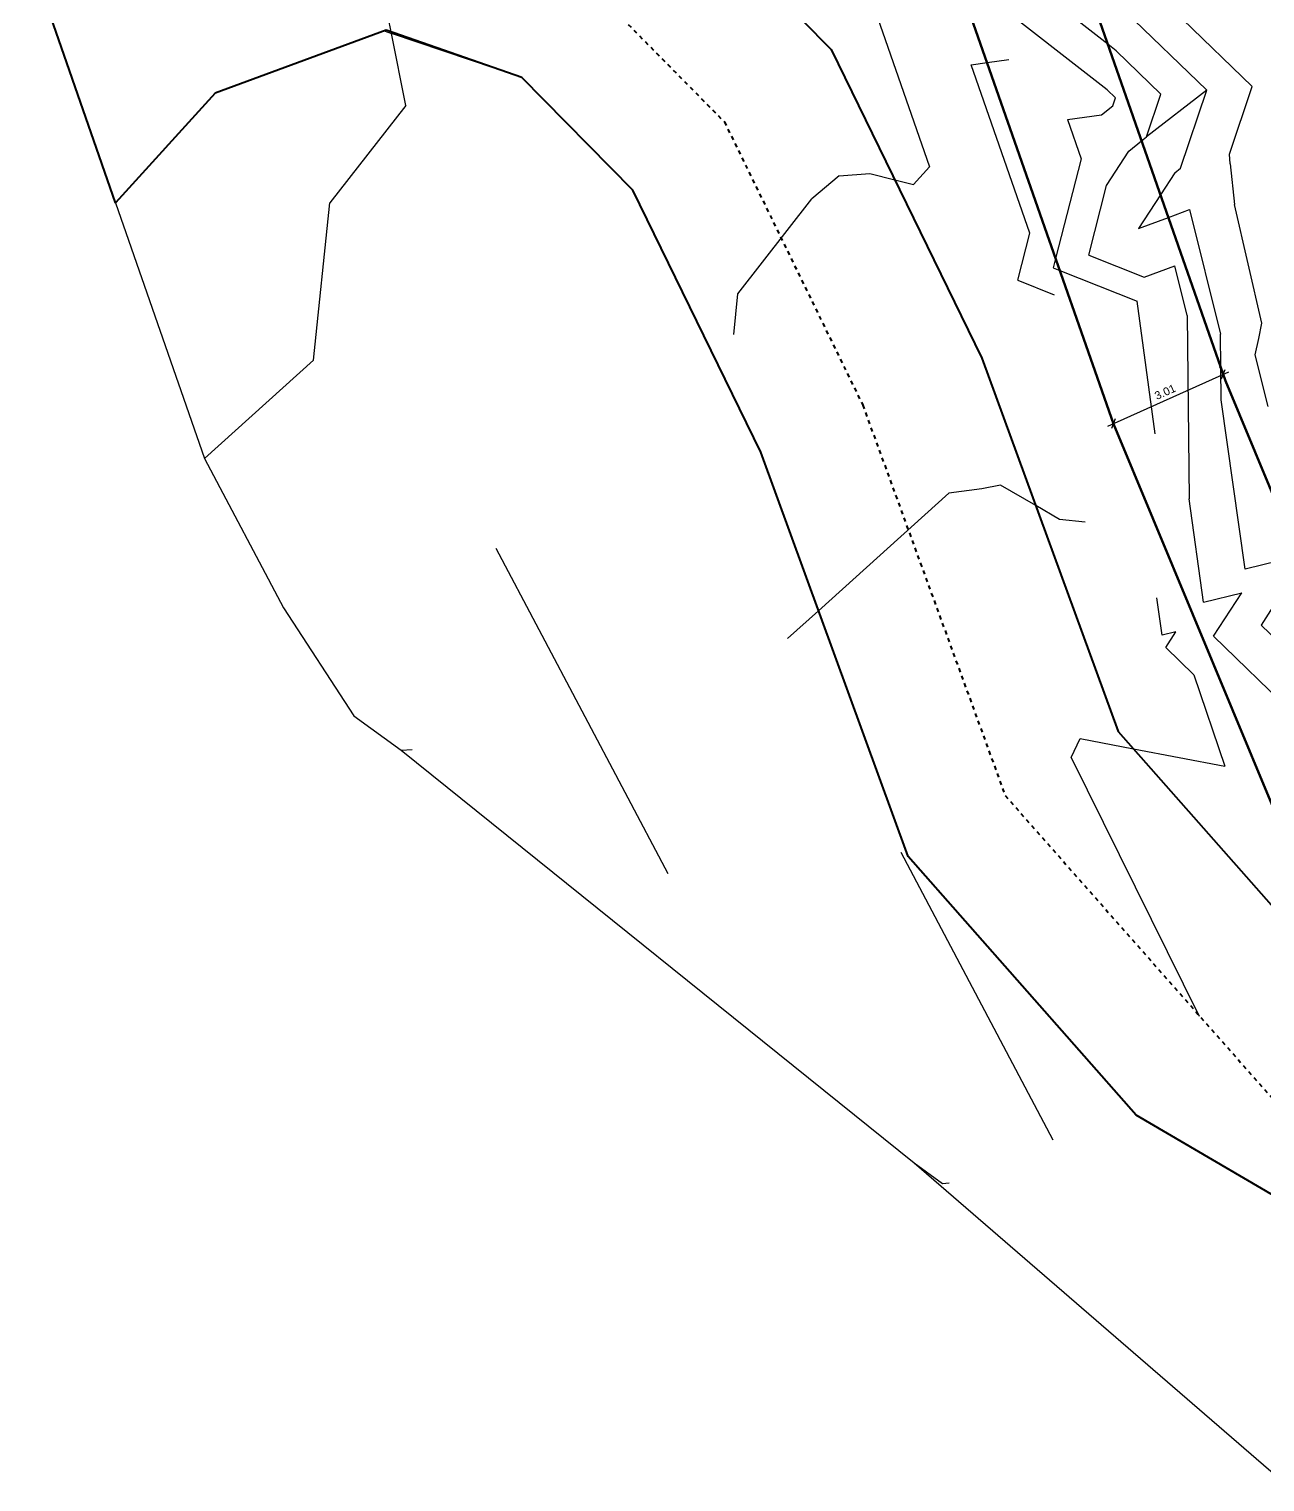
# Model space of a CAD drawing. Header units: metres. Extents: x 319894 to 3389272, y 120 to 6136017.
# Drawn here: x 320538.3 to 320569.19, y 3067807.88 to 3067844.19 of the extents above; entities that cross this region are included whole.
import ezdxf

# ---------------------------------------------------------------- set-up
doc = ezdxf.new("R2010")
doc.units = ezdxf.units.M
doc.header["$MEASUREMENT"] = 0
doc.linetypes.add('DASHDOT', pattern=[1, 0.5, -0.25, 0, -0.25])
doc.layers.get('Defpoints').update_dxf_attribs({"color": 254})
doc.layers.add('a_MUEBLE', color=255, linetype='Continuous', lineweight=5)
doc.layers.add('S-DIM', color=7, linetype='Continuous')
doc.styles.get("Standard").update_dxf_attribs({"font": 'arial.ttf'})
doc.dimstyles.get("Standard").update_dxf_attribs({"dimtxt": 0.2, "dimasz": 0.18, "dimexe": 0.2, "dimexo": 0.2, "dimgap": 0.09, "dimtad": 1, "dimzin": 0, "dimdsep": 46, "dimtxsty": 'Standard', "dimblk": 'OBLIQUE', "dimcen": 0.09, "dimdle": 0.15, "dimclrt": 7, "dimadec": 0, "dimazin": 0, "dimtfac": 1, "dimtofl": 0, "dimtmove": 0, "dimatfit": 3, "dimfxl": 0.3, "dimfxlon": 1, "dimtfillclr": 2, "dimtolj": 1, "dimtzin": 0, "dimarcsym": 0})

# ---------------------------------------------------------------- blocks, each defined once
blk = doc.blocks.new('DFGDF')
at = {"color": 252, "true_color": 0x939598}
for p, q in [((320332.283, 3067946.185), (320336.722, 3067941.686)), ((320342.494, 3067945.085), (320343.638, 3067941.814)), ((320340.619, 3067941.359), (320339.533, 3067944.463)), ((320316.675, 3067944.063), (320318.835, 3067937.851)), ((320325.731, 3067942.087), (320325.445, 3067943.509)), ((320343.619, 3067940.672), (320340.503, 3067943.105)), ((320343.638, 3067941.814), (320341.996, 3067943.096)), ((320337.818, 3067942.674), (320339.185, 3067938.753)), ((320346.109, 3067940.663), (320344.07, 3067942.634)), ((320325.552, 3067942.148), (320321.329, 3067940.589)), ((320325.552, 3067942.148), (320325.731, 3067942.087)), ((320326.093, 3067940.285), (320325.731, 3067942.087)), ((320328.988, 3067940.982), (320325.731, 3067942.087)), ((320347.25, 3067940.758), (320345.505, 3067942.445)), ((320343.844, 3067941.653), (320343.638, 3067941.814)), ((320343.638, 3067941.814), (320344.483, 3067939.398)), ((320336.722, 3067941.686), (320338.315, 3067938.427)), ((320340.619, 3067941.359), (320341.161, 3067941.435)), ((320343.844, 3067941.653), (320344.967, 3067940.567)), ((320340.223, 3067941.304), (320340.619, 3067941.359)), ((320341.691, 3067937.095), (320340.223, 3067941.304)), ((320342.333, 3067936.459), (320340.619, 3067941.359)), ((320328.988, 3067940.982), (320331.762, 3067938.17)), ((320343.826, 3067940.472), (320343.619, 3067940.672)), ((320346.109, 3067940.663), (320344.608, 3067939.497)), ((320345.456, 3067938.719), (320346.109, 3067940.663)), ((320346.682, 3067939.069), (320347.25, 3067940.758)), ((320318.835, 3067937.851), (320321.329, 3067940.589)), ((320326.093, 3067940.285), (320324.191, 3067937.847)), ((320343.482, 3067940.053), (320343.76, 3067940.275)), ((320343.76, 3067940.275), (320343.826, 3067940.472)), ((320344.608, 3067939.497), (320344.967, 3067940.567)), ((320342.629, 3067939.935), (320343.482, 3067940.053)), ((320342.629, 3067939.935), (320342.973, 3067938.948)), ((320344.163, 3067939.142), (320344.483, 3067939.398)), ((320344.483, 3067939.398), (320344.608, 3067939.497)), ((320344.954, 3067938.052), (320344.483, 3067939.398)), ((320342.973, 3067938.948), (320342.333, 3067936.459)), ((320343.607, 3067938.284), (320344.163, 3067939.142)), ((320346.7, 3067938.828), (320346.682, 3067939.069)), ((320346.7, 3067938.828), (320346.805, 3067937.812)), ((320336.923, 3067938.53), (320336.241, 3067937.951)), ((320336.923, 3067938.53), (320337.686, 3067938.584)), ((320337.686, 3067938.584), (320338.315, 3067938.427)), ((320338.78, 3067938.311), (320339.185, 3067938.753)), ((320345.313, 3067938.605), (320344.954, 3067938.052)), ((320345.313, 3067938.605), (320345.456, 3067938.719)), ((320334.964, 3067931.618), (320331.762, 3067938.17)), ((320338.315, 3067938.427), (320338.78, 3067938.311)), ((320338.315, 3067938.427), (320340.493, 3067933.97)), ((320343.16, 3067936.543), (320343.607, 3067938.284)), ((320318.835, 3067937.851), (320321.056, 3067931.465)), ((320323.782, 3067933.92), (320324.191, 3067937.847)), ((320334.393, 3067935.581), (320336.241, 3067937.951)), ((320344.954, 3067938.052), (320344.408, 3067937.208)), ((320344.954, 3067938.052), (320345.152, 3067937.486)), ((320347.49, 3067934.841), (320346.805, 3067937.812)), ((320344.408, 3067937.208), (320345.152, 3067937.486)), ((320345.152, 3067937.486), (320345.682, 3067937.683)), ((320346.465, 3067933.733), (320345.152, 3067937.486)), ((320345.682, 3067937.683), (320346.456, 3067934.573)), ((320341.388, 3067935.915), (320341.691, 3067937.095)), ((320342.333, 3067936.459), (320342.274, 3067936.229)), ((320342.333, 3067936.459), (320342.436, 3067936.164)), ((320343.16, 3067936.543), (320344.546, 3067935.991)), ((320341.388, 3067935.915), (320342.298, 3067935.552)), ((320342.274, 3067936.229), (320342.436, 3067936.164)), ((320342.436, 3067936.164), (320344.37, 3067935.393)), ((320342.436, 3067936.164), (320343.778, 3067932.33)), ((320344.546, 3067935.991), (320345.311, 3067936.276)), ((320345.62, 3067935.034), (320345.311, 3067936.276)), ((320334.287, 3067934.563), (320334.393, 3067935.581)), ((320344.822, 3067932.079), (320344.37, 3067935.393)), ((320345.62, 3067935.034), (320345.67, 3067930.45)), ((320347.415, 3067934.46), (320347.49, 3067934.841)), ((320346.465, 3067933.733), (320346.456, 3067934.573)), ((320347.319, 3067934.052), (320347.415, 3067934.46)), ((320323.782, 3067933.92), (320321.056, 3067931.465)), ((320341.838, 3067930.284), (320340.493, 3067933.97)), ((320347.648, 3067932.763), (320347.319, 3067934.052)), ((320346.474, 3067932.924), (320346.465, 3067933.733)), ((320346.465, 3067933.733), (320346.581, 3067933.402)), ((320348.057, 3067929.853), (320346.581, 3067933.402)), ((320347.068, 3067928.7), (320346.474, 3067932.924)), ((320349.727, 3067918.031), (320343.778, 3067932.33)), ((320334.964, 3067931.618), (320336.409, 3067927.658)), ((320321.056, 3067931.465), (320323.031, 3067927.734)), ((320336.409, 3067927.658), (320339.668, 3067930.593)), ((320340.492, 3067930.706), (320339.668, 3067930.593)), ((320340.954, 3067930.797), (320340.492, 3067930.706)), ((320341.838, 3067930.284), (320340.954, 3067930.797)), ((320342.433, 3067929.939), (320341.838, 3067930.284)), ((320343.898, 3067924.639), (320341.838, 3067930.284)), ((320346.033, 3067927.873), (320345.67, 3067930.45)), ((320343.072, 3067929.87), (320342.433, 3067929.939)), ((320332.649, 3067921.083), (320328.346, 3067929.213)), ((320348.404, 3067929.02), (320347.068, 3067928.7)), ((320344.997, 3067927.046), (320344.866, 3067927.976)), ((320346.033, 3067927.873), (320346.986, 3067928.101)), ((320346.281, 3067927.018), (320346.986, 3067928.101)), ((320323.031, 3067927.734), (320324.794, 3067925.029)), ((320335.635, 3067926.961), (320336.409, 3067927.658)), ((320338.649, 3067921.52), (320336.409, 3067927.658)), ((320347.824, 3067927.844), (320347.475, 3067927.299)), ((320349.726, 3067925.117), (320347.475, 3067927.299)), ((320345.341, 3067927.128), (320344.997, 3067927.046)), ((320345.087, 3067926.737), (320345.341, 3067927.128)), ((320346.281, 3067927.018), (320348.234, 3067925.124)), ((320345.792, 3067926.053), (320345.087, 3067926.737)), ((320345.792, 3067926.053), (320346.565, 3067923.773)), ((320324.794, 3067925.029), (320325.975, 3067924.171)), ((320342.72, 3067923.987), (320342.951, 3067924.462)), ((320342.951, 3067924.462), (320344.277, 3067924.209)), ((320344.277, 3067924.209), (320343.898, 3067924.639)), ((320325.975, 3067924.171), (320326.253, 3067924.189)), ((320325.975, 3067924.171), (320338.796, 3067913.861)), ((320342.72, 3067923.987), (320345.918, 3067917.527)), ((320344.277, 3067924.209), (320346.565, 3067923.773)), ((320349.727, 3067918.031), (320344.277, 3067924.209)), ((320338.461, 3067921.622), (320342.267, 3067914.431)), ((320344.35, 3067915.054), (320338.649, 3067921.52)), ((320351.639, 3067910.783), (320344.35, 3067915.054)), ((320338.796, 3067913.861), (320339.505, 3067913.346)), ((320338.796, 3067913.861), (320348.025, 3067905.885)), ((320339.505, 3067913.346), (320339.671, 3067913.357))]:
    blk.add_line(p, q, dxfattribs=at)
blk = doc.blocks.new('_Oblique')
at = {"color": 0, "linetype": 'ByBlock', "lineweight": -2}
blk.add_line((-0.5, -0.5), (0.5, 0.5), dxfattribs=at)
blk = doc.blocks.new('*D643')
at = {"layer": 'Defpoints', "color": 0, "transparency": 16777216}
for p in [(320568.15, 3067835.564), (320568.15, 3067835.564), (320565.404, 3067834.326, 987.586)]:
    blk.add_point(p, dxfattribs=at)
at = {"layer": 'S-DIM', "color": 0, "lineweight": -2, "transparency": 16777216}
for p, q in [((320568.15, 3067835.564), (320568.067, 3067835.746)), ((320565.268, 3067834.264), (320568.286, 3067835.625)), ((320565.322, 3067834.508), (320565.322, 3067834.508))]:
    blk.add_line(p, q, dxfattribs=at)
at = {"layer": 'S-DIM', "color": 0, "lineweight": -2, "transparency": 16777216, "xscale": 0.18, "yscale": 0.18, "zscale": 0.18}
for p, rotation in [((320568.15, 3067835.564), 24.26879794498241), ((320565.404, 3067834.326), 204.2687979449824)]:
    blk.add_blockref('_Oblique', p, dxfattribs=dict(at, rotation=rotation))
at = {"layer": 'S-DIM', "color": 7, "transparency": 16777216, "insert": (320566.698, 3067835.12), "char_height": 0.2, "attachment_point": 5, "rotation": 24.2688}
blk.add_mtext('\\A1;3.01', dxfattribs=at)

msp = doc.modelspace()

# ---------------------------------------------------------------- linework, layer by layer
at = {"color": 1, "lineweight": 50, "elevation": 987.586}
msp.add_lwpolyline([(320636.087, 3067891.119), (320630.767, 3067889.874), (320630.345, 3067884.275), (320622.2, 3067872.041), (320616.323, 3067872.576), (320603.895, 3067879.886), (320585.386, 3067896.378), (320579.536, 3067901.616), (320576.155, 3067900.517), (320563.69, 3067886.073), (320563.979, 3067879.374), (320558.565, 3067872.741), (320560.927, 3067867.626), (320559.898, 3067862.776), (320561.16, 3067846.459), (320565.404, 3067834.326), (320571.354, 3067820.027), (320582.772, 3067814.912), (320586.652, 3067813.655), (320589.535, 3067811.907), (320604.194, 3067811.678), (320627.308, 3067810.598), (320633.939, 3067813.174)], dxfattribs=at)
at = {"color": 3, "lineweight": 50, "elevation": 987.586}
msp.add_lwpolyline([(320633.277, 3067883.266), (320623.707, 3067868.891), (320615.381, 3067869.649), (320602.12, 3067877.449), (320583.387, 3067894.141), (320578.822, 3067898.229), (320577.879, 3067897.923), (320566.739, 3067885.013), (320567.026, 3067878.362), (320562.075, 3067872.296), (320564.069, 3067867.978), (320562.922, 3067862.576), (320564.121, 3067847.08), (320568.207, 3067835.398), (320573.666, 3067822.278), (320583.851, 3067817.716), (320587.909, 3067816.402), (320590.395, 3067814.894), (320604.287, 3067814.677), (320626.814, 3067813.624), (320633.118, 3067816.073)], dxfattribs=at)
at = {"color": 1, "linetype": 'DASHDOT', "lineweight": 40, "ltscale": 0.2}
msp.add_lwpolyline([(320552.154, 3067845.444), (320555.681, 3067841.87), (320559.139, 3067834.792), (320562.698, 3067825.04), (320569.409, 3067817.432), (320579.83, 3067812.764), (320590.719, 3067814.912), (320593.889, 3067815.225), (320601.589, 3067817.577), (320608.613, 3067820.877), (320612.621, 3067824.406), (320619.769, 3067832.806), (320624.115, 3067840.305), (320626.373, 3067848.458)], dxfattribs=at)
at = {"layer": 'a_MUEBLE', "color": 252, "lineweight": 40, "true_color": 0x939598}
for points in [[(320553.91, 3067848.181), (320558.349, 3067843.682), (320562.12, 3067835.966), (320565.525, 3067826.635), (320571.354, 3067820.027), (320580.17, 3067816.078), (320590.188, 3067818.054), (320593.191, 3067818.35), (320600.354, 3067820.539), (320606.741, 3067823.54), (320610.221, 3067826.603), (320617.022, 3067834.596), (320621.009, 3067841.475), (320623.127, 3067849.122)], [(320628.959, 3067847.701), (320626.586, 3067839.132), (320621.972, 3067831.172), (320614.51, 3067822.385), (320610.065, 3067818.472), (320602.517, 3067814.926), (320594.374, 3067812.438), (320585.513, 3067811.563), (320578.022, 3067811.745), (320573.266, 3067812.779), (320565.976, 3067817.05), (320560.276, 3067823.515), (320556.591, 3067833.614), (320553.389, 3067840.166), (320550.615, 3067842.978), (320547.231, 3067844.163), (320542.955, 3067842.585), (320540.462, 3067839.847), (320538.302, 3067846.059)]]:
    msp.add_lwpolyline(points, dxfattribs=at)

# ---------------------------------------------------------------- block references
at = {"color": 1}
msp.add_blockref('DFGDF', (221.627, -98.004), dxfattribs=at)

# ---------------------------------------------------------------- dimensions: what is measured, and where the dimension line sits
at = {"layer": 'S-DIM', "color": 1}
dim = msp.add_aligned_dim(p1=(320565.404, 3067834.326, 987.586), p2=(320568.15, 3067835.564), distance=0, dimstyle='Standard', dxfattribs=at)
dim.commit()
dim.dimension.update_dxf_attribs({"geometry": '*D643', "text_midpoint": (320566.698, 3067835.12)})

doc.saveas('drawing.dxf')
